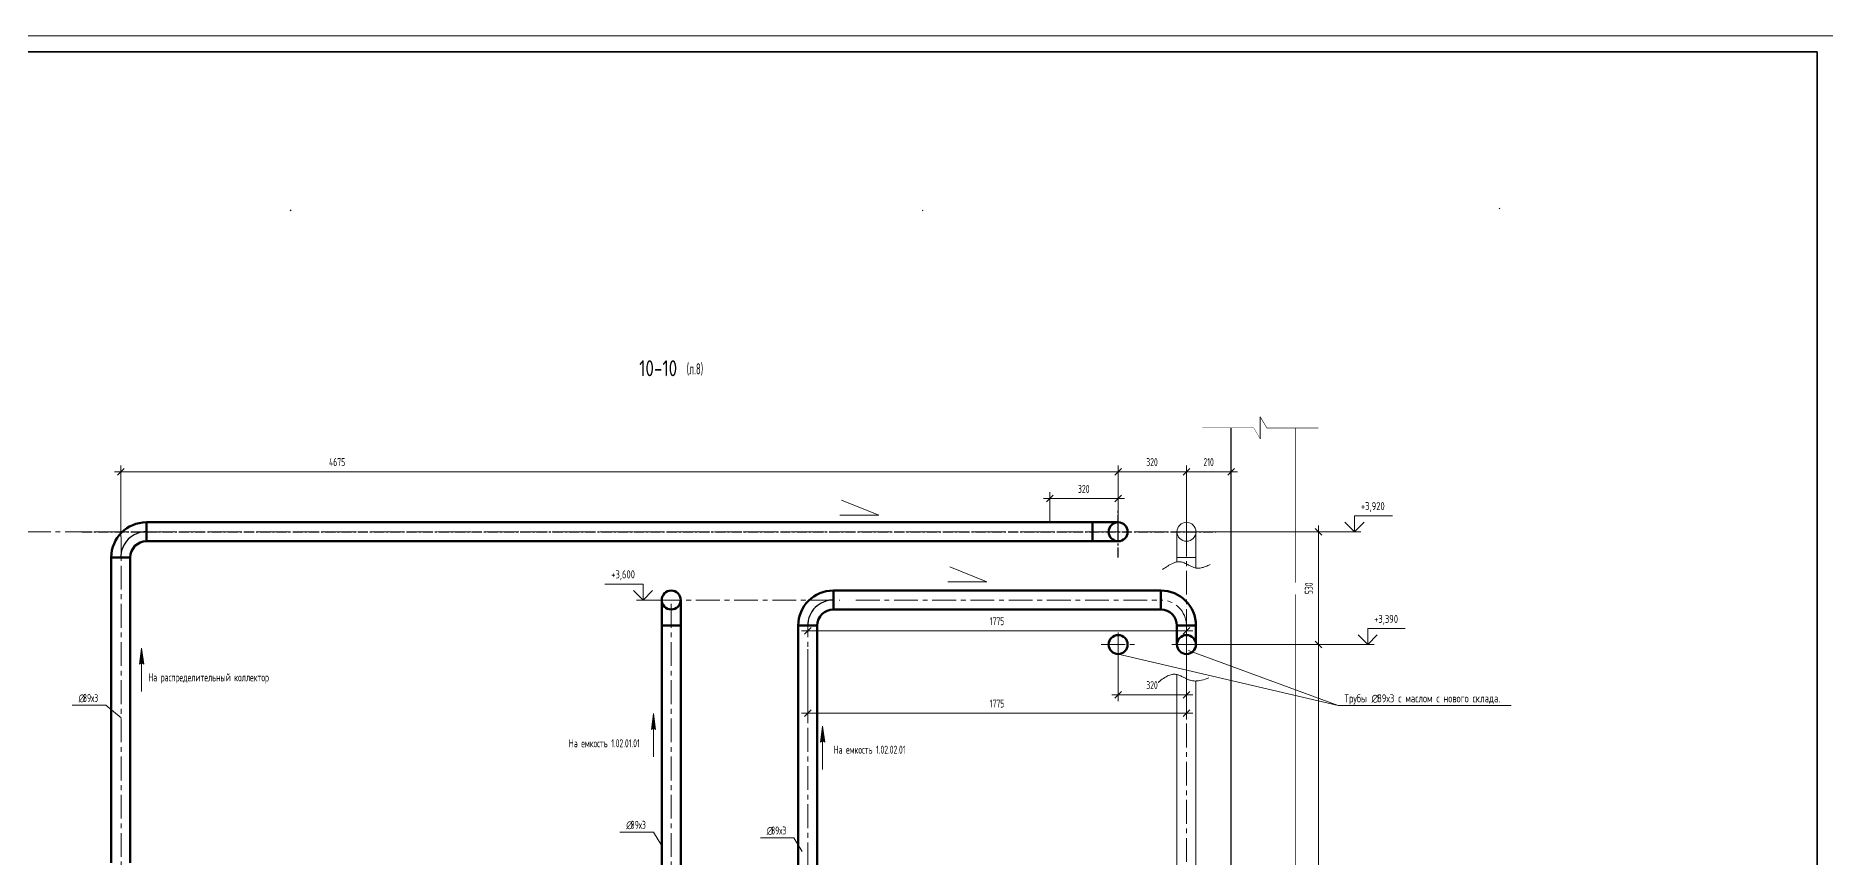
# Model space of a CAD drawing. Header units: millimetres. Extents: x -2281 to 17340, y -2563 to 4166.
# Drawn here: x 3396 to 3956, y 337 to 594 of the extents above; entities that cross this region are included whole.
import ezdxf

# ---------------------------------------------------------------- set-up
doc = ezdxf.new("R2010")
doc.units = ezdxf.units.MM
for name, pattern in [('K5LT32781', [0]), ('K5LT32783', [0]), ('K5LT32784', [0]), ('K5LT32786', [0]), ('K5LT32807', [0]), ('K5LT32815', [5.08, 3.175, -0.635, 0.635, -0.635]), ('K5LT32816', [5.08, 3.175, -0.635, 0.635, -0.635]), ('K5LT32829', [50.8, 31.75, -6.35, 6.35, -6.35]), ('K5LT_AXLED', [11.939881, 7.439881, -1.5, 1.5, -1.5]), ('K5LT_BASIC', [0]), ('K5LT_THIN', [0])]:
    doc.linetypes.add(name, pattern=pattern)
doc.layers.add('Системный слой', color=7, linetype='Continuous')
doc.styles.add('KDIMTEXTSTYLE', font='GOST_AU.SHX', dxfattribs={"width": 0.96, "oblique": 15, "height": 5})
doc.styles.add('KTEXTSTYLE', font='GOST_AU.SHX', dxfattribs={"width": 0.96, "height": 5})
doc.dimstyles.new('KDIMSTYLE (0.07)', dxfattribs={"dimtxt": 5, "dimasz": 1, "dimexe": 2, "dimexo": 0, "dimgap": 1, "dimtad": 1, "dimlfac": 15, "dimtxsty": 'KDIMTEXTSTYLE', "dimsah": 1, "dimcen": 0, "dimdle": 1, "dimadec": 0, "dimazin": 0, "dimtfac": 0.667, "dimtmove": 0, "dimatfit": 3, "dimfxl": 1, "dimtvp": 1, "dimtolj": 1, "dimtzin": 0, "dimarcsym": 0})
pattern_1 = [(135, (0, 0), (-2.245064, -2.245064), [])]
pattern_2 = [(45, (0, 0), (-4.490128, 4.490128), [])]

# ---------------------------------------------------------------- blocks, each defined once
blk = doc.blocks.new('U421')
at = {"layer": 'Системный слой', "color": 7, "linetype": 'K5LT_THIN', "lineweight": 13}
for p, q in [((3693.55, 423.26), (3681.95, 427.97)), ((3681.37, 423.26), (3693.55, 423.26))]:
    blk.add_line(p, q, dxfattribs=at)
blk = doc.blocks.new('U422')
at = {"layer": 'Системный слой', "color": 7, "linetype": 'K5LT_THIN', "lineweight": 13}
for p, q in [((3659.76, 444.1), (3648.16, 448.81)), ((3647.59, 444.1), (3659.76, 444.1))]:
    blk.add_line(p, q, dxfattribs=at)
blk = doc.blocks.new('U430')
at = {"layer": 'Системный слой', "color": 30, "linetype": 'K5LT_AXLED', "lineweight": 13, "true_color": 0xff8000}
for p, q in [((3304.89, 277.06), (3304.89, 442.3)), ((3422.98, 277.57), (3422.98, 437.28))]:
    blk.add_line(p, q, dxfattribs=at)
at = {"layer": 'Системный слой', "color": 211, "linetype": 'K5LT32783', "lineweight": 50, "true_color": 0xff7fff}
for p, q in [((3301.94, 335.37), (3301.94, 438.9)), ((3307.87, 335.37), (3307.87, 438.76))]:
    blk.add_line(p, q, dxfattribs=at)
at = {"layer": 'Системный слой', "color": 200, "linetype": 'K5LT32784', "lineweight": 50, "true_color": 0xbf00ff}
for p, q in [((3419.94, 430.9), (3419.94, 335.37)), ((3425.87, 335.37), (3425.87, 430.9)), ((3301.94, 329.28), (3301.94, 327.15)), ((3307.87, 329.28), (3307.87, 327.15))]:
    blk.add_line(p, q, dxfattribs=at)
blk = doc.blocks.new('U431')
at = {"layer": 'Системный слой', "color": 191, "linetype": 'K5LT32781', "lineweight": 50, "true_color": 0xbf7fff}
for p, q in [((3430.9, 435.94), (3430.9, 441.87)), ((3425.87, 430.9), (3419.94, 430.9))]:
    blk.add_line(p, q, dxfattribs=at)
for radius in [10.97, 5.03]:
    blk.add_arc((3430.9, 430.9), radius, 90, 180, dxfattribs=at)
at = {"layer": 'Системный слой', "color": 211, "linetype": 'K5LT32829', "lineweight": 25, "true_color": 0xff7fff}
blk.add_arc((3430.9, 430.9), 8, 90, 180, dxfattribs=at)
blk = doc.blocks.new('U433')
at = {"layer": 'Системный слой', "color": 211, "linetype": 'K5LT32783', "lineweight": 50, "true_color": 0xff7fff}
for p, q in [((3645.57, 414.6), (3645.57, 420.54)), ((3640.54, 409.57), (3634.6, 409.57))]:
    blk.add_line(p, q, dxfattribs=at)
for radius in [10.97, 5.03]:
    blk.add_arc((3645.57, 409.57), radius, 90, 180, dxfattribs=at)
at = {"layer": 'Системный слой', "color": 211, "linetype": 'K5LT32829', "lineweight": 25, "true_color": 0xff7fff}
blk.add_arc((3645.57, 409.57), 8, 90, 180, dxfattribs=at)
blk = doc.blocks.new('U504')
at = {"layer": 'Системный слой', "color": 211, "linetype": 'K5LT32783', "lineweight": 50, "true_color": 0xff7fff}
for p, q in [((3747.89, 414.6), (3747.89, 420.54)), ((3752.93, 409.57), (3758.86, 409.57))]:
    blk.add_line(p, q, dxfattribs=at)
for radius in [10.97, 5.03]:
    blk.add_arc((3747.89, 409.57), radius, 0, 90, dxfattribs=at)
at = {"layer": 'Системный слой', "color": 30, "linetype": 'K5LT_AXLED', "lineweight": 13, "true_color": 0xff8000}
blk.add_arc((3747.89, 409.57), 8, 0, 90, dxfattribs=at)
blk = doc.blocks.new('D33')
at = {"layer": 'Системный слой', "color": 7, "linetype": 'K5LT_THIN', "lineweight": 13}
for p, q in [((3755.89, 403.64), (3799.16, 403.64)), ((3798.22, 402.58), (3796.1, 404.7)), ((3797.16, 403.64), (3797.16, 405.64)), ((3797.16, 403.64), (3797.16, 244.24)), ((3756.73, 244.24), (3799.16, 244.24)), ((3796.1, 245.3), (3798.22, 243.18)), ((3797.16, 244.24), (3797.16, 242.24))]:
    blk.add_line(p, q, dxfattribs=at)
blk.add_wipeout([(3791.16, 320.63), (3787.59, 320.63), (3787.59, 326.98), (3791.16, 326.98)]).dxf.layer = 'Системный слой'
at = {"layer": 'Системный слой', "color": 7, "insert": (3792.89, 320.63), "char_height": 2.5, "attachment_point": 1, "rotation": 90, "style": 'KTEXTSTYLE'}
blk.add_mtext('\\H3.5;\\W0.965;\\Q15;\\Q0;\\H2.50;2390', dxfattribs=at)
blk = doc.blocks.new('KDIMARROW_03')
at = {"layer": 'Системный слой', "color": 0, "linetype": 'K5LT_THIN', "lineweight": 13}
for p, q in [((-1.06, -1.06), (1.06, 1.06)), ((0, 0), (-1, 0)), ((0, 0), (2, 0))]:
    blk.add_line(p, q, dxfattribs=at)
blk = doc.blocks.new('D34')
at = {"layer": 'Системный слой', "color": 7, "linetype": 'K5LT_THIN', "lineweight": 13}
for p, q in [((3755.89, 438.9), (3799.16, 438.9)), ((3798.22, 437.84), (3796.1, 439.96)), ((3797.16, 438.9), (3797.16, 440.9)), ((3797.16, 438.9), (3797.16, 403.64)), ((3755.89, 403.64), (3799.16, 403.64)), ((3796.1, 404.7), (3798.22, 402.58)), ((3797.16, 403.64), (3797.16, 401.64))]:
    blk.add_line(p, q, dxfattribs=at)
blk.add_wipeout([(3791.16, 419.38), (3787.59, 419.38), (3787.59, 423), (3791.16, 423)]).dxf.layer = 'Системный слой'
at = {"layer": 'Системный слой', "color": 7, "insert": (3792.89, 419.38), "char_height": 2.5, "attachment_point": 1, "rotation": 90, "style": 'KTEXTSTYLE'}
blk.add_mtext('\\H3.5;\\W0.965;\\Q15;\\Q0;\\W0.715;\\H2.50;530', dxfattribs=at)
blk = doc.blocks.new('D40')
at = {"layer": 'Системный слой', "color": 7, "linetype": 'K5LT_THIN', "lineweight": 13}
for p, q in [((3756.95, 458.73), (3754.83, 456.61)), ((3755.89, 438.9), (3755.89, 459.67)), ((3768.83, 456.61), (3770.95, 458.73)), ((3769.89, 438.9), (3769.89, 459.67)), ((3755.89, 457.67), (3753.89, 457.67)), ((3755.89, 457.67), (3769.89, 457.67)), ((3769.89, 457.67), (3771.89, 457.67))]:
    blk.add_line(p, q, dxfattribs=at)
blk.add_wipeout([(3761.21, 463.67), (3761.21, 467.24), (3764.45, 467.24), (3764.45, 463.67)]).dxf.layer = 'Системный слой'
at = {"layer": 'Системный слой', "color": 7, "insert": (3761.21, 461.94), "char_height": 2.5, "attachment_point": 1, "style": 'KTEXTSTYLE'}
blk.add_mtext('\\H3.5;\\W0.965;\\Q15;\\Q0;\\W0.715;\\H2.50;210', dxfattribs=at)
blk = doc.blocks.new('D42')
at = {"layer": 'Системный слой', "color": 7, "linetype": 'K5LT_THIN', "lineweight": 13}
for p, q in [((3423.96, 458.73), (3421.84, 456.61)), ((3422.9, 437.28), (3422.9, 459.67)), ((3733.5, 456.61), (3735.62, 458.73)), ((3734.56, 438.9), (3734.56, 459.67)), ((3422.9, 457.67), (3420.9, 457.67)), ((3734.56, 457.67), (3736.56, 457.67))]:
    blk.add_line(p, q, dxfattribs=at)
blk.add_wipeout([(3487.98, 458.92), (3487.98, 462.49), (3492.93, 462.49), (3492.93, 458.92)]).dxf.layer = 'Системный слой'
blk.add_line((3734.56, 457.67), (3422.9, 457.67), dxfattribs=at)
at = {"layer": 'Системный слой', "color": 7, "insert": (3487.98, 461.94), "char_height": 2.5, "attachment_point": 1, "style": 'KTEXTSTYLE'}
blk.add_mtext('\\H3.5;\\W0.965;\\Q15;\\Q0;\\W0.715;\\H2.50;4675', dxfattribs=at)
blk = doc.blocks.new('D43')
at = {"layer": 'Системный слой', "color": 7, "linetype": 'K5LT_THIN', "lineweight": 13}
for p, q in [((3713.23, 449.29), (3711.23, 449.29)), ((3714.29, 450.35), (3712.17, 448.22)), ((3713.23, 441.87), (3713.23, 451.29)), ((3733.5, 448.22), (3735.62, 450.35)), ((3734.56, 441.87), (3734.56, 451.29)), ((3734.56, 449.29), (3736.56, 449.29))]:
    blk.add_line(p, q, dxfattribs=at)
blk.add_wipeout([(3722.01, 450.54), (3722.01, 454.1), (3725.63, 454.1), (3725.63, 450.54)]).dxf.layer = 'Системный слой'
blk.add_line((3713.23, 449.29), (3734.56, 449.29), dxfattribs=at)
at = {"layer": 'Системный слой', "color": 7, "insert": (3722.01, 453.55), "char_height": 2.5, "attachment_point": 1, "style": 'KTEXTSTYLE'}
blk.add_mtext('\\H3.5;\\W0.965;\\Q15;\\Q0;\\W0.715;\\H2.50;320', dxfattribs=at)
blk = doc.blocks.new('D44')
at = {"layer": 'Системный слой', "color": 7, "linetype": 'K5LT_THIN', "lineweight": 13}
for p, q in [((3735.62, 458.73), (3733.5, 456.61)), ((3734.56, 441.87), (3734.56, 459.67)), ((3754.83, 456.61), (3756.95, 458.73)), ((3755.89, 441.87), (3755.89, 459.67)), ((3734.56, 457.67), (3732.56, 457.67)), ((3755.89, 457.67), (3757.89, 457.67))]:
    blk.add_line(p, q, dxfattribs=at)
blk.add_wipeout([(3743.34, 458.92), (3743.34, 462.49), (3746.96, 462.49), (3746.96, 458.92)]).dxf.layer = 'Системный слой'
blk.add_line((3734.56, 457.67), (3755.89, 457.67), dxfattribs=at)
at = {"layer": 'Системный слой', "color": 7, "insert": (3743.34, 461.94), "char_height": 2.5, "attachment_point": 1, "style": 'KTEXTSTYLE'}
blk.add_mtext('\\H3.5;\\W0.965;\\Q15;\\Q0;\\W0.715;\\H2.50;320', dxfattribs=at)
blk = doc.blocks.new('D51')
at = {"layer": 'Системный слой', "color": 7, "linetype": 'K5LT_THIN', "lineweight": 13}
for p, q in [((3638.63, 409), (3636.51, 406.88)), ((3637.57, 409.7), (3637.57, 405.94)), ((3754.83, 406.88), (3756.95, 409)), ((3755.89, 410.9), (3755.89, 405.94)), ((3637.57, 407.94), (3635.57, 407.94)), ((3755.89, 407.94), (3757.89, 407.94))]:
    blk.add_line(p, q, dxfattribs=at)
blk.add_wipeout([(3694.42, 409.19), (3694.42, 412.75), (3698.86, 412.75), (3698.86, 409.19)]).dxf.layer = 'Системный слой'
blk.add_line((3637.57, 407.94), (3755.89, 407.94), dxfattribs=at)
at = {"layer": 'Системный слой', "color": 7, "insert": (3694.42, 412.2), "char_height": 2.5, "attachment_point": 1, "style": 'KTEXTSTYLE'}
blk.add_mtext('\\H3.5;\\W0.965;\\Q15;\\Q0;\\W0.715;\\H2.50;1775', dxfattribs=at)
blk = doc.blocks.new('U594')
at = {"layer": 'Системный слой', "color": 7, "linetype": 'K5LT_THIN', "lineweight": 13}
for q in [(3734.12, 400.79), (3756.49, 401.76), (3857.38, 384.57)]:
    blk.add_line((3803.3, 384.57), q, dxfattribs=at)
at = {"layer": 'Системный слой', "color": 7, "char_height": 2.5, "attachment_point": 1, "style": 'KTEXTSTYLE'}
for s, insert in [('\\H3.5;\\W0.965;\\Q15;\\Q0;\\H2.50;Трубы ', (3805.3, 388.07)), ('\\H3.5;\\W0.965;\\Q15;\\Q0;\\H2.50;∅', (3813.7, 388.07)), ('\\H3.5;\\W0.965;\\Q15;\\Q0;\\H2.50;89х3 с маслом с нового склада.', (3815.49, 388.07))]:
    blk.add_mtext(s, dxfattribs=dict(at, insert=insert))
blk = doc.blocks.new('U595')
at = {"layer": 'Системный слой', "color": 7, "linetype": 'K5LT_THIN', "lineweight": 13}
for p, q in [((3812.54, 403.64), (3812.54, 408.64)), ((3812.54, 408.64), (3824.28, 408.64)), ((3794.45, 403.64), (3814.54, 403.64)), ((3809.54, 406.64), (3812.54, 403.64)), ((3812.54, 403.64), (3815.54, 406.64))]:
    blk.add_line(p, q, dxfattribs=at)
at = {"layer": 'Системный слой', "color": 7, "insert": (3814.54, 412.9), "char_height": 2.5, "attachment_point": 1, "style": 'KTEXTSTYLE'}
blk.add_mtext('\\H3.5;\\W0.965;\\Q15;\\Q0;\\H2.50;+3,390', dxfattribs=at)
blk = doc.blocks.new('U596')
at = {"layer": 'Системный слой', "color": 7, "linetype": 'K5LT_THIN', "lineweight": 13}
for p, q in [((3805.4, 441.9), (3808.4, 438.9)), ((3808.4, 438.9), (3808.4, 443.9)), ((3808.4, 443.9), (3820.33, 443.9)), ((3808.4, 438.9), (3811.4, 441.9)), ((3794.78, 438.9), (3810.4, 438.9))]:
    blk.add_line(p, q, dxfattribs=at)
at = {"layer": 'Системный слой', "color": 7, "insert": (3810.4, 448.17), "char_height": 2.5, "attachment_point": 1, "style": 'KTEXTSTYLE'}
blk.add_mtext('\\H3.5;\\W0.965;\\Q15;\\Q0;\\H2.50;+3,920', dxfattribs=at)
blk = doc.blocks.new('U642')
at = {"layer": 'Системный слой', "color": 7, "linetype": 'K5LT_THIN', "lineweight": 13}
for q in [(3407.72, 384.69), (3422.98, 380.69)]:
    blk.add_line((3418.2, 384.69), q, dxfattribs=at)
at = {"layer": 'Системный слой', "color": 7, "char_height": 2.5, "attachment_point": 1, "style": 'KTEXTSTYLE'}
for s, insert in [('\\H3.5;\\W0.965;\\Q15;\\Q0;\\W0.715;\\H2.50;∅', (3409.72, 388.19)), ('\\H3.5;\\W0.965;\\Q15;\\Q0;\\W0.715;\\H2.50;89х3', (3411.04, 388.19))]:
    blk.add_mtext(s, dxfattribs=dict(at, insert=insert))
blk = doc.blocks.new('U643')
at = {"layer": 'Системный слой', "color": 7, "linetype": 'K5LT_THIN', "lineweight": 13}
for q in [(3578.86, 345.02), (3591.94, 340.68)]:
    blk.add_line((3589.35, 345.02), q, dxfattribs=at)
at = {"layer": 'Системный слой', "color": 7, "char_height": 2.5, "attachment_point": 1, "style": 'KTEXTSTYLE'}
for s, insert in [('\\H3.5;\\W0.965;\\Q15;\\Q0;\\W0.715;\\H2.50;∅', (3580.86, 348.52)), ('\\H3.5;\\W0.965;\\Q15;\\Q0;\\W0.715;\\H2.50;89х3', (3582.19, 348.52))]:
    blk.add_mtext(s, dxfattribs=dict(at, insert=insert))
blk = doc.blocks.new('U644')
at = {"layer": 'Системный слой', "color": 7, "linetype": 'K5LT_THIN', "lineweight": 13}
for q in [(3622.75, 343.24), (3635.82, 338.91)]:
    blk.add_line((3633.23, 343.24), q, dxfattribs=at)
at = {"layer": 'Системный слой', "color": 7, "char_height": 2.5, "attachment_point": 1, "style": 'KTEXTSTYLE'}
for s, insert in [('\\H3.5;\\W0.965;\\Q15;\\Q0;\\W0.715;\\H2.50;∅', (3624.75, 346.74)), ('\\H3.5;\\W0.965;\\Q15;\\Q0;\\W0.715;\\H2.50;89х3', (3626.07, 346.74))]:
    blk.add_mtext(s, dxfattribs=dict(at, insert=insert))
blk = doc.blocks.new('U689')
at = {"layer": 'Системный слой'}
blk.add_hatch(color=7, dxfattribs=at).paths.add_polyline_path([(3430.06, 397.53), (3429.4, 402.53), (3428.74, 397.53), (3429.4, 398.03)])
at = {"layer": 'Системный слой', "color": 7, "linetype": 'K5LT_THIN', "lineweight": 13}
for p, q in [((3428.74, 397.53), (3429.4, 402.53)), ((3429.4, 398.03), (3428.74, 397.53)), ((3429.4, 402.53), (3430.06, 397.53)), ((3429.4, 388.98), (3429.4, 402.53)), ((3430.06, 397.53), (3429.4, 398.03))]:
    blk.add_line(p, q, dxfattribs=at)
blk = doc.blocks.new('U694')
at = {"layer": 'Системный слой'}
blk.add_hatch(color=7, dxfattribs=at).paths.add_polyline_path([(3642.87, 373.07), (3642.21, 378.07), (3641.56, 373.07), (3642.21, 373.57)])
at = {"layer": 'Системный слой', "color": 7, "linetype": 'K5LT_THIN', "lineweight": 13}
for p, q in [((3641.56, 373.07), (3642.21, 378.07)), ((3642.21, 378.07), (3642.87, 373.07)), ((3642.21, 364.53), (3642.21, 378.07)), ((3642.21, 373.57), (3641.56, 373.07)), ((3642.87, 373.07), (3642.21, 373.57))]:
    blk.add_line(p, q, dxfattribs=at)
blk = doc.blocks.new('U695')
at = {"layer": 'Системный слой'}
blk.add_hatch(color=7, dxfattribs=at).paths.add_polyline_path([(3590.04, 377.07), (3589.38, 382.07), (3588.72, 377.07), (3589.38, 377.57)])
at = {"layer": 'Системный слой', "color": 7, "linetype": 'K5LT_THIN', "lineweight": 13}
for p, q in [((3588.72, 377.07), (3589.38, 382.07)), ((3589.38, 382.07), (3590.04, 377.07)), ((3589.38, 368.53), (3589.38, 382.07)), ((3589.38, 377.57), (3588.72, 377.07)), ((3590.04, 377.07), (3589.38, 377.57))]:
    blk.add_line(p, q, dxfattribs=at)
blk = doc.blocks.new('D171')
at = {"layer": 'Системный слой', "color": 7, "linetype": 'K5LT_THIN', "lineweight": 13}
for p, q in [((3755.89, 409.82), (3755.89, 380.18)), ((3637.57, 402.18), (3637.57, 380.18)), ((3637.57, 382.18), (3635.57, 382.18)), ((3638.63, 383.24), (3636.51, 381.12)), ((3754.83, 381.12), (3756.95, 383.24)), ((3755.89, 382.18), (3757.89, 382.18))]:
    blk.add_line(p, q, dxfattribs=at)
blk.add_wipeout([(3694.42, 383.43), (3694.42, 387), (3698.86, 387), (3698.86, 383.43)]).dxf.layer = 'Системный слой'
blk.add_line((3755.89, 382.18), (3637.57, 382.18), dxfattribs=at)
at = {"layer": 'Системный слой', "color": 7, "insert": (3694.42, 386.45), "char_height": 2.5, "attachment_point": 1, "style": 'KTEXTSTYLE'}
blk.add_mtext('\\H3.5;\\W0.965;\\Q15;\\Q0;\\W0.715;\\H2.50;1775', dxfattribs=at)
blk = doc.blocks.new('D173')
at = {"layer": 'Системный слой', "color": 7, "linetype": 'K5LT_THIN', "lineweight": 13}
for p, q in [((3734.56, 403.64), (3734.56, 385.94)), ((3755.89, 403.64), (3755.89, 385.94)), ((3734.56, 387.94), (3732.56, 387.94)), ((3735.62, 389), (3733.5, 386.88)), ((3754.83, 386.88), (3756.95, 389)), ((3755.89, 387.94), (3757.89, 387.94))]:
    blk.add_line(p, q, dxfattribs=at)
blk.add_wipeout([(3743.34, 389.19), (3743.34, 392.75), (3746.96, 392.75), (3746.96, 389.19)]).dxf.layer = 'Системный слой'
blk.add_line((3734.56, 387.94), (3755.89, 387.94), dxfattribs=at)
at = {"layer": 'Системный слой', "color": 7, "insert": (3743.34, 392.2), "char_height": 2.5, "attachment_point": 1, "style": 'KTEXTSTYLE'}
blk.add_mtext('\\H3.5;\\W0.965;\\Q15;\\Q0;\\W0.715;\\H2.50;320', dxfattribs=at)
blk = doc.blocks.new('U746')
at = {"layer": 'Системный слой', "color": 7, "linetype": 'K5LT_THIN', "lineweight": 13}
for p, q in [((3586.09, 422.57), (3574.15, 422.57)), ((3583.09, 420.57), (3586.09, 417.57)), ((3586.09, 417.57), (3586.09, 422.57)), ((3586.09, 417.57), (3589.09, 420.57)), ((3590.68, 417.57), (3584.09, 417.57))]:
    blk.add_line(p, q, dxfattribs=at)
at = {"layer": 'Системный слой', "color": 7, "insert": (3576.15, 426.84), "char_height": 2.5, "attachment_point": 1, "style": 'KTEXTSTYLE'}
blk.add_mtext('\\H3.5;\\W0.965;\\Q15;\\Q0;\\H2.50;+3,600', dxfattribs=at)

msp = doc.modelspace()

# ---------------------------------------------------------------- hatches: boundary and pattern name
at = {"layer": 'Системный слой'}
h = msp.add_hatch(dxfattribs=at)
h.set_pattern_fill('', style=0, pattern_type=0)
h.set_pattern_definition(pattern_2)
h.paths.add_polyline_path([(3476.61263, 542.07213), (3476.77513, 542.07213), (3476.77513, 541.72213), (3476.61263, 541.72213)])
h.paths.add_polyline_path([(3476.13763, 541.72213), (3475.89388, 541.72213), (3475.89388, 540.70963), (3475.70638, 540.70963), (3475.70638, 539.69713), (3476.13763, 539.69713), (3476.13763, 539.34713), (3476.09388, 539.34713), (3476.01888, 539.27213), (3475.53138, 539.27213), (3475.53138, 540.66139), (3475.64878, 540.81254), (3475.73229, 540.98474), (3475.77829, 541.17051), (3475.78706, 541.29713), (3475.76712, 541.48747), (3475.70815, 541.66954), (3475.61272, 541.83543), (3475.53138, 541.93286), (3475.53138, 542.14713), (3476.01888, 542.14713), (3476.09388, 542.07213), (3476.13763, 542.07213)])
h.paths.add_polyline_path([(3475.78706, 541.29713), (3475.76712, 541.10679), (3475.70815, 540.92472), (3475.61272, 540.75882), (3475.53138, 540.66139), (3475.53138, 541.93286), (3475.64878, 541.78172), (3475.73229, 541.60952), (3475.77829, 541.42374)])
h.paths.add_polyline_path([(3476.61263, 539.69713), (3476.77513, 539.69713), (3476.77513, 539.34713), (3476.61263, 539.34713)])
h.paths.add_polyline_path([(3474.03138, 539.69713), (3474.03138, 540.70963), (3473.84388, 540.70963), (3473.84388, 541.29713), (3473.95069, 541.29713), (3473.97064, 541.10679), (3474.02961, 540.92472), (3474.12504, 540.75882), (3474.20638, 540.66139), (3474.20638, 539.27213), (3473.71888, 539.27213), (3473.64388, 539.34713), (3473.60013, 539.34713), (3473.60013, 539.69713)])
h.paths.add_polyline_path([(3473.12513, 539.34713), (3472.96263, 539.34713), (3472.96263, 539.69713), (3473.12513, 539.69713)])
h.paths.add_polyline_path([(3473.95069, 541.29713), (3473.97064, 541.48747), (3474.02961, 541.66954), (3474.12504, 541.83543), (3474.20638, 541.93286), (3474.20638, 540.66139), (3474.08898, 540.81254), (3474.00547, 540.98474), (3473.95946, 541.17051)])
h.paths.add_polyline_path([(3474.20638, 542.14713), (3474.20638, 541.93286), (3474.08898, 541.78172), (3474.00547, 541.60952), (3473.95946, 541.42374), (3473.95069, 541.29713), (3473.84388, 541.29713), (3473.84388, 541.72213), (3473.60013, 541.72213), (3473.60013, 542.07213), (3473.64388, 542.07213), (3473.71888, 542.14713)])
h.paths.add_polyline_path([(3472.96263, 542.07213), (3473.12513, 542.07213), (3473.12513, 541.72213), (3472.96263, 541.72213)])
h = msp.add_hatch(dxfattribs=at)
h.set_pattern_fill('', style=0, pattern_type=0)
h.set_pattern_definition(pattern_2)
h.paths.add_polyline_path([(3673.4489, 542.07213), (3673.6114, 542.07213), (3673.6114, 541.72213), (3673.4489, 541.72213)])
h.paths.add_polyline_path([(3672.9739, 541.72213), (3672.73015, 541.72213), (3672.73015, 540.70963), (3672.54265, 540.70963), (3672.54265, 539.69713), (3672.9739, 539.69713), (3672.9739, 539.34713), (3672.93015, 539.34713), (3672.85515, 539.27213), (3672.36765, 539.27213), (3672.36765, 540.66139), (3672.48505, 540.81254), (3672.56856, 540.98474), (3672.61456, 541.17051), (3672.62334, 541.29713), (3672.60339, 541.48747), (3672.54442, 541.66954), (3672.44899, 541.83543), (3672.36765, 541.93286), (3672.36765, 542.14713), (3672.85515, 542.14713), (3672.93015, 542.07213), (3672.9739, 542.07213)])
h.paths.add_polyline_path([(3672.62334, 541.29713), (3672.60339, 541.10679), (3672.54442, 540.92472), (3672.44899, 540.75882), (3672.36765, 540.66139), (3672.36765, 541.93286), (3672.48505, 541.78172), (3672.56856, 541.60952), (3672.61456, 541.42374)])
h.paths.add_polyline_path([(3673.4489, 539.69713), (3673.6114, 539.69713), (3673.6114, 539.34713), (3673.4489, 539.34713)])
h.paths.add_polyline_path([(3670.86765, 539.69713), (3670.86765, 540.70963), (3670.68015, 540.70963), (3670.68015, 541.29713), (3670.78696, 541.29713), (3670.80691, 541.10679), (3670.86588, 540.92472), (3670.96131, 540.75882), (3671.04265, 540.66139), (3671.04265, 539.27213), (3670.55515, 539.27213), (3670.48015, 539.34713), (3670.4364, 539.34713), (3670.4364, 539.69713)])
h.paths.add_polyline_path([(3669.9614, 539.34713), (3669.7989, 539.34713), (3669.7989, 539.69713), (3669.9614, 539.69713)])
h.paths.add_polyline_path([(3670.78696, 541.29713), (3670.80691, 541.48747), (3670.86588, 541.66954), (3670.96131, 541.83543), (3671.04265, 541.93286), (3671.04265, 540.66139), (3670.92525, 540.81254), (3670.84174, 540.98474), (3670.79574, 541.17051)])
h.paths.add_polyline_path([(3671.04265, 542.14713), (3671.04265, 541.93286), (3670.92525, 541.78172), (3670.84174, 541.60952), (3670.79574, 541.42374), (3670.78696, 541.29713), (3670.68015, 541.29713), (3670.68015, 541.72213), (3670.4364, 541.72213), (3670.4364, 542.07213), (3670.48015, 542.07213), (3670.55515, 542.14713)])
h.paths.add_polyline_path([(3669.7989, 542.07213), (3669.9614, 542.07213), (3669.9614, 541.72213), (3669.7989, 541.72213)])
h = msp.add_hatch(dxfattribs=at)
h.set_pattern_fill('', style=0, pattern_type=0)
h.set_pattern_definition(pattern_2)
h.paths.add_polyline_path([(3854.68641, 542.07213), (3854.84891, 542.07213), (3854.84891, 541.72213), (3854.68641, 541.72213)])
h.paths.add_polyline_path([(3854.21141, 541.72213), (3853.96766, 541.72213), (3853.96766, 540.70963), (3853.78016, 540.70963), (3853.78016, 539.69713), (3854.21141, 539.69713), (3854.21141, 539.34713), (3854.16766, 539.34713), (3854.09266, 539.27213), (3853.60516, 539.27213), (3853.60516, 540.66139), (3853.72256, 540.81254), (3853.80607, 540.98474), (3853.85207, 541.17051), (3853.86085, 541.29713), (3853.8409, 541.48747), (3853.78193, 541.66954), (3853.6865, 541.83543), (3853.60516, 541.93286), (3853.60516, 542.14713), (3854.09266, 542.14713), (3854.16766, 542.07213), (3854.21141, 542.07213)])
h.paths.add_polyline_path([(3853.86085, 541.29713), (3853.8409, 541.10679), (3853.78193, 540.92472), (3853.6865, 540.75882), (3853.60516, 540.66139), (3853.60516, 541.93286), (3853.72256, 541.78172), (3853.80607, 541.60952), (3853.85207, 541.42374)])
h.paths.add_polyline_path([(3854.68641, 539.69713), (3854.84891, 539.69713), (3854.84891, 539.34713), (3854.68641, 539.34713)])
h.paths.add_polyline_path([(3852.10516, 539.69713), (3852.10516, 540.70963), (3851.91766, 540.70963), (3851.91766, 541.29713), (3852.02447, 541.29713), (3852.04442, 541.10679), (3852.10339, 540.92472), (3852.19882, 540.75882), (3852.28016, 540.66139), (3852.28016, 539.27213), (3851.79266, 539.27213), (3851.71766, 539.34713), (3851.67391, 539.34713), (3851.67391, 539.69713)])
h.paths.add_polyline_path([(3851.19891, 539.34713), (3851.03641, 539.34713), (3851.03641, 539.69713), (3851.19891, 539.69713)])
h.paths.add_polyline_path([(3852.02447, 541.29713), (3852.04442, 541.48747), (3852.10339, 541.66954), (3852.19882, 541.83543), (3852.28016, 541.93286), (3852.28016, 540.66139), (3852.16276, 540.81254), (3852.07925, 540.98474), (3852.03325, 541.17051)])
h.paths.add_polyline_path([(3852.28016, 542.14713), (3852.28016, 541.93286), (3852.16276, 541.78172), (3852.07925, 541.60952), (3852.03325, 541.42374), (3852.02447, 541.29713), (3851.91766, 541.29713), (3851.91766, 541.72213), (3851.67391, 541.72213), (3851.67391, 542.07213), (3851.71766, 542.07213), (3851.79266, 542.14713)])
h.paths.add_polyline_path([(3851.03641, 542.07213), (3851.19891, 542.07213), (3851.19891, 541.72213), (3851.03641, 541.72213)])
at = {"layer": 'Системный слой', "true_color": 0xff0000}
h = msp.add_hatch(dxfattribs=at)
h.set_pattern_fill('', color=1, angle=90, style=0, pattern_type=0)
h.set_pattern_definition(pattern_1)
h.paths.add_polyline_path([(3422.99088, 517.77064), (3423.31739, 517.77064), (3423.31443, 517.76974), (3423.31002, 517.76839), (3423.30344, 517.76639), (3423.29358, 517.76339), (3423.2788, 517.75893), (3423.25662, 517.75231), (3423.22333, 517.7427), (3423.17331, 517.72933), (3423.09796, 517.71289), (3423.02823, 517.70324), (3423.02165, 517.70266), (3423.00848, 517.70167), (3422.98209, 517.70034), (3422.92907, 517.69982), (3422.86011, 517.70222), (3422.82543, 517.70417), (3422.80785, 517.70525), (3422.79845, 517.70583), (3422.79152, 517.70626), (3422.78305, 517.70678), (3422.77095, 517.70751), (3422.75306, 517.70855), (3422.72635, 517.70993), (3422.68637, 517.71142), (3422.659, 517.71187), (3422.65307, 517.71189), (3422.64121, 517.71186), (3422.6175, 517.71159), (3422.59808, 517.7112), (3422.5881, 517.71098), (3422.58235, 517.71085), (3422.57739, 517.71074), (3422.57114, 517.7106), (3422.56223, 517.71041), (3422.5491, 517.71016), (3422.52957, 517.70991), (3422.50041, 517.70994), (3422.45688, 517.71143), (3422.44294, 517.71239), (3422.43798, 517.7128), (3422.42808, 517.71372), (3422.40831, 517.71595), (3422.3689, 517.72184), (3422.2905, 517.73821), (3422.22705, 517.75458), (3422.19537, 517.76332), (3422.17952, 517.76775), (3422.17159, 517.76998), (3422.16924, 517.77064), (3422.57088, 517.77064), (3422.74135, 517.74168), (3422.91393, 517.75254)])
h = msp.add_hatch(dxfattribs=at)
h.set_pattern_fill('', color=1, angle=90, style=0, pattern_type=0)
h.set_pattern_definition(pattern_1)
h.paths.add_polyline_path([(3454.26695, 517.77064), (3453.94043, 517.77064), (3453.9434, 517.76974), (3453.94781, 517.76839), (3453.95439, 517.76639), (3453.96425, 517.76339), (3453.97903, 517.75893), (3454.00121, 517.75231), (3454.0345, 517.7427), (3454.08452, 517.72933), (3454.15987, 517.71289), (3454.2296, 517.70324), (3454.23617, 517.70266), (3454.24934, 517.70167), (3454.27574, 517.70034), (3454.32876, 517.69982), (3454.39772, 517.70222), (3454.4324, 517.70417), (3454.44998, 517.70525), (3454.45938, 517.70583), (3454.46631, 517.70626), (3454.47478, 517.70678), (3454.48688, 517.70751), (3454.50477, 517.70855), (3454.53148, 517.70993), (3454.57146, 517.71142), (3454.59883, 517.71187), (3454.60476, 517.71189), (3454.61662, 517.71186), (3454.64033, 517.71159), (3454.65975, 517.7112), (3454.66973, 517.71098), (3454.67548, 517.71085), (3454.68044, 517.71074), (3454.68669, 517.7106), (3454.6956, 517.71041), (3454.70873, 517.71016), (3454.72826, 517.70991), (3454.75742, 517.70994), (3454.80095, 517.71143), (3454.81489, 517.71239), (3454.81985, 517.7128), (3454.82975, 517.71372), (3454.84952, 517.71595), (3454.88893, 517.72184), (3454.96733, 517.73821), (3455.03078, 517.75458), (3455.06246, 517.76332), (3455.0783, 517.76775), (3455.08624, 517.76998), (3455.08859, 517.77064), (3454.68695, 517.77064), (3454.51648, 517.74168), (3454.3439, 517.75254)])

# ---------------------------------------------------------------- linework, layer by layer
at = {"color": 7, "linetype": 'K5LT_THIN', "lineweight": 13}
msp.add_line((3117, 594), (3958, 594), dxfattribs=at)
at = {"color": 5, "linetype": 'K5LT_BASIC', "lineweight": 35, "true_color": 0x0000ff}
for p, q in [((3137, 589), (3953, 589)), ((3953, 589), (3953, 5))]:
    msp.add_line(p, q, dxfattribs=at)
at = {"layer": 'Системный слой', "color": 6, "linetype": 'K5LT32807', "lineweight": 25, "true_color": 0xff00ff}
for p, q in [((3769.89375, 177.56929), (3769.89375, 471.3625)), ((3430.90173, 441.86929), (3430.90173, 435.93596)), ((3734.56042, 435.93596), (3734.56042, 441.86929))]:
    msp.add_line(p, q, dxfattribs=at)
at = {"layer": 'Системный слой', "color": 7, "linetype": 'K5LT_THIN', "lineweight": 13}
for p, q in [((3778.98717, 474.79705), (3778.98717, 467.92795)), ((3752.92709, 429.46019), (3752.92709, 438.90262)), ((3758.86042, 427.56709), (3758.86042, 438.90262)), ((3752.92709, 430.86697), (3758.86042, 430.86697)), ((3597.86885, 417.55667), (3597.86885, 417.58189)), ((3755.89375, 407.93596), (3755.89375, 413.86929)), ((3752.92709, 244.23596), (3752.92709, 394.24073)), ((3758.86042, 244.23596), (3758.86042, 392.24295))]:
    msp.add_line(p, q, dxfattribs=at)
at = {"layer": 'Системный слой', "color": 200, "linetype": 'K5LT32784', "lineweight": 50, "true_color": 0xbf00ff}
for p, q in [((3713.22709, 441.86929), (3430.90173, 441.86929)), ((3430.90173, 435.93596), (3713.22709, 435.93596)), ((3591.9355, 293.82648), (3591.93554, 417.56929)), ((3597.86884, 293.82648), (3597.86885, 417.55667)), ((3597.86887, 409.56929), (3591.93554, 409.56929))]:
    msp.add_line(p, q, dxfattribs=at)
at = {"layer": 'Системный слой', "color": 191, "linetype": 'K5LT32781', "lineweight": 50, "true_color": 0xbf7fff}
for p, q in [((3734.56042, 441.86929), (3430.90173, 441.86929)), ((3726.56042, 435.93596), (3726.56042, 441.86929)), ((3430.90173, 435.93596), (3734.56042, 435.93596))]:
    msp.add_line(p, q, dxfattribs=at)
at = {"layer": 'Системный слой', "color": 211, "linetype": 'K5LT32783', "lineweight": 50, "true_color": 0xff7fff}
for p, q in [((3734.56042, 441.86929), (3725.07992, 441.86929)), ((3725.00684, 435.93596), (3734.56042, 435.93596)), ((3645.5684, 420.53596), (3742.76042, 420.53596)), ((3747.89375, 420.53596), (3742.76042, 420.53596)), ((3645.5684, 414.60262), (3742.76042, 414.60262)), ((3747.89375, 414.60262), (3742.76042, 414.60262)), ((3634.60173, 409.56929), (3634.60173, 293.82648)), ((3640.53507, 409.56929), (3634.60173, 409.56929)), ((3640.53507, 293.82648), (3640.53507, 409.56929)), ((3752.92709, 409.56929), (3752.92709, 403.63596)), ((3758.86042, 409.56929), (3758.86042, 403.63596))]:
    msp.add_line(p, q, dxfattribs=at)
at = {"layer": 'Системный слой', "color": 151, "linetype": 'K5LT32815', "lineweight": 25, "true_color": 0x7fbfff}
msp.add_line((3734.56042, 430.83011), (3734.56042, 445.85785), dxfattribs=at)
at = {"layer": 'Системный слой', "color": 30, "linetype": 'K5LT_AXLED', "lineweight": 13, "true_color": 0xff8000}
for p, q in [((3755.89375, 240.1529), (3755.89375, 445.60952)), ((3298.03904, 438.90262), (3765.03904, 438.90262)), ((3590.68255, 417.56929), (3647.58577, 417.56929)), ((3594.90217, 277.56929), (3594.90221, 417.56929)), ((3652.60173, 417.56929), (3747.89375, 417.56929)), ((3637.5684, 274.60262), (3637.5684, 409.69766)), ((3729.27526, 403.63596), (3740.34193, 403.63596)), ((3734.56042, 407.43596), (3734.56042, 399.30262)), ((3755.89375, 403.63596), (3751.31067, 403.63596)), ((3755.89375, 403.63596), (3761.82282, 403.63596))]:
    msp.add_line(p, q, dxfattribs=at)
at = {"layer": 'Системный слой', "color": 211, "linetype": 'K5LT32816', "lineweight": 25, "true_color": 0xff7fff}
for p, q in [((3410.76318, 438.90262), (3434.39058, 438.90262)), ((3430.90173, 438.90262), (3765.03904, 438.90262))]:
    msp.add_line(p, q, dxfattribs=at)
at = {"layer": 'Системный слой', "color": 6, "linetype": 'K5LT32807', "true_color": 0xff00ff, "const_width": 0.25}
msp.add_lwpolyline([(3266.96441, 157.56929), (3789.89375, 157.56929), (3789.89375, 471.3625)], dxfattribs=at)
at = {"layer": 'Системный слой', "color": 7, "linetype": 'K5LT_THIN', "const_width": 0.11}
msp.add_lwpolyline([(3760.88132, 471.3625), (3776.93808, 471.3625), (3778.98717, 467.92795)], dxfattribs=at)
at = {"layer": 'Системный слой', "color": 7, "linetype": 'K5LT32786', "const_width": 0.18}
msp.add_lwpolyline([(3797.09301, 471.3625), (3781.03625, 471.3625), (3778.98717, 474.79705)], dxfattribs=at)
at = {"layer": 'Системный слой', "color": 191, "linetype": 'K5LT32781', "lineweight": 50, "true_color": 0xbf7fff}
msp.add_circle((3734.56042, 438.90262), 2.96667, dxfattribs=at)
at = {"layer": 'Системный слой', "color": 7, "linetype": 'K5LT_THIN', "lineweight": 13}
msp.add_circle((3755.89375, 438.90262), 2.96667, dxfattribs=at)
at = {"layer": 'Системный слой', "color": 200, "linetype": 'K5LT32784', "lineweight": 50, "true_color": 0xbf00ff}
msp.add_circle((3734.56042, 403.63596), 2.96667, dxfattribs=at)
at = {"layer": 'Системный слой', "color": 211, "linetype": 'K5LT32783', "lineweight": 50, "true_color": 0xff7fff}
msp.add_circle((3755.89375, 403.63596), 2.96667, dxfattribs=at)
at = {"layer": 'Системный слой', "color": 7, "linetype": 'K5LT_THIN', "lineweight": 13}
for start, end in [(90, 270), (359.7563794, 0.2433498)]:
    msp.add_arc((3594.90221, 417.56929), 2.96667, start, end, dxfattribs=at)
at = {"layer": 'Системный слой', "color": 200, "linetype": 'K5LT32784', "lineweight": 50, "true_color": 0xbf00ff}
for start, end in [(90, 270), (90, 270), (90, 270), (90, 270), (270, 90)]:
    msp.add_arc((3594.90221, 417.56929), 2.96667, start, end, dxfattribs=at)
at = {"layer": 'Системный слой', "color": 7, "linetype": 'K5LT_THIN', "lineweight": 13}
for points, knots in [([(3748.443, 427.12156), (3749.49289, 427.82074), (3750.75734, 428.76384), (3752.3904, 429.34908), (3752.99161, 429.48219), (3753.48334, 429.52852), (3753.91136, 429.51749), (3754.3067, 429.46155), (3754.72982, 429.35219), (3755.24538, 429.16307), (3755.94659, 428.83345), (3756.78621, 428.37847), (3757.68669, 427.92306), (3758.45174, 427.64213), (3759.04033, 427.53), (3759.49571, 427.50365), (3759.96282, 427.5275), (3760.49885, 427.61121), (3761.15672, 427.78148), (3762.10403, 428.11982), (3762.82384, 428.44314), (3763.28095, 428.64773)], [0, 0, 0, 0, 5.021370062, 6.034840168, 6.793286552, 7.433053344, 7.969284688, 8.470352692, 8.997822731, 9.681933145, 10.623531084, 12.036909353, 13.431649003, 14.582074743, 15.221806148, 15.777435079, 16.369091243, 17.054917155, 17.90394295, 19.033349474, 21, 21, 21, 21]), ([(3746.77012, 391.61308), (3747.80156, 392.38282), (3749.03293, 393.41354), (3750.65544, 394.10535), (3751.25043, 394.27511), (3751.74483, 394.3521), (3752.18593, 394.3662), (3752.60527, 394.3275), (3753.04666, 394.23318), (3753.56881, 394.06483), (3754.26774, 393.76738), (3755.13035, 393.32814), (3756.08924, 392.84162), (3756.96936, 392.48198), (3757.70669, 392.30368), (3758.32806, 392.23595), (3758.97317, 392.23445), (3759.73841, 392.31173), (3761.08287, 392.58217), (3762.15078, 392.94465), (3762.9173, 393.2006)], [0, 0, 0, 0, 4.485984675, 5.382974716, 6.049701754, 6.608369333, 7.099324708, 7.563403529, 8.053034274, 8.648374642, 9.447192957, 10.662120186, 11.97588128, 13.146082152, 13.919831026, 14.576992519, 15.290984514, 16.13428245, 17.217380673, 20, 20, 20, 20])]:
    msp.add_open_spline(points, degree=3, knots=knots, dxfattribs=at)

# ---------------------------------------------------------------- block references
at = {"layer": 'Системный слой'}
for name in ['U422', 'U430', 'U431', 'U746', 'U421', 'U433', 'U504', 'U689', 'U642', 'U695', 'U694', 'U643', 'U644']:
    msp.add_blockref(name, (0, 0), dxfattribs=at)

# ---------------------------------------------------------------- texts
at = {"layer": 'Системный слой', "color": 7, "char_height": 2.5, "attachment_point": 1, "style": 'KTEXTSTYLE'}
for s, insert in [('\\H3.5;\\W0.965;\\Q15;\\Q0;\\H5.00;10-10', (3584.89223, 492.53565)), ('\\H3.5;\\W0.965;\\Q15;\\Q0;\\W0.715;(л.8)', (3599.72972, 491.58592)), ('\\H3.5;\\W0.965;\\Q15;\\Q0;\\W0.715;\\H2.50;На распределительный коллектор', (3431.51587, 394.63317)), ('\\H3.5;\\W0.965;\\Q15;\\Q0;\\W0.715;\\H2.50;На емкость 1.02.01.01', (3562.91027, 374.02054)), ('\\H3.5;\\W0.965;\\Q15;\\Q0;\\W0.715;\\H2.50;На емкость 1.02.02.01', (3645.65024, 372.02054))]:
    msp.add_mtext(s, dxfattribs=dict(at, insert=insert))

# ---------------------------------------------------------------- next in the draw order: dimensions: what is measured, and where the dimension line sits
at = {"layer": 'Системный слой', "color": 7}
dim = msp.add_linear_dim(base=(3734.56042, 457.66831), p1=(3422.90173, 437.28483), p2=(3734.56042, 438.90262), dimstyle='KDIMSTYLE (0.07)', override={"dimexo": 0, "dimpost": '\\H2.5;\\W0.965;\\Q0;<>', "dimblk1": 'KDIMARROW_03', "dimblk2": 'KDIMARROW_03', "dimse1": 0, "dimse2": 0, "dimclrt": 7, "dimtolj": 1}, dxfattribs=at)
dim.commit()
dim.dimension.update_dxf_attribs({"geometry": 'D42', "text_midpoint": (3490.56042, 457.66831), "dimtype": 160})
dim = msp.add_linear_dim(base=(3797.15972, 403.63596), p1=(3756.72709, 244.23596), p2=(3755.89375, 403.63596), angle=90, text='\\H50.0;\\W0.965;\\Q0;\\H50.0;\\W0.965;\\Q0;\\Q0;2390\\Q0;', dimstyle='KDIMSTYLE (0.07)', override={"dimexo": 0, "dimblk1": 'KDIMARROW_03', "dimblk2": 'KDIMARROW_03', "dimse1": 0, "dimse2": 0, "dimclrt": 7, "dimtolj": 1}, dxfattribs=at)
dim.commit()
dim.dimension.update_dxf_attribs({"geometry": 'D33', "text_midpoint": (3797.15972, 323.93596), "dimtype": 160})

# ---------------------------------------------------------------- next in the draw order: dimensions: what is measured, and where the dimension line sits
dim = msp.add_linear_dim(base=(3713.22709, 449.28546), p1=(3734.56042, 441.86929), p2=(3713.22709, 441.86929), dimstyle='KDIMSTYLE (0.07)', override={"dimexo": 0, "dimpost": '\\H2.5;\\W0.965;\\Q0;<>', "dimblk1": 'KDIMARROW_03', "dimblk2": 'KDIMARROW_03', "dimse1": 0, "dimse2": 0, "dimclrt": 7, "dimtolj": 1}, dxfattribs=at)
dim.commit()
dim.dimension.update_dxf_attribs({"geometry": 'D43', "text_midpoint": (3723.89375, 449.28546), "dimtype": 160})
dim = msp.add_linear_dim(base=(3797.15972, 438.90262), p1=(3755.89375, 403.63596), p2=(3755.89375, 438.90262), angle=90, text='\\H50.0;\\W0.965;\\Q0;\\H50.0;\\W0.965;\\Q0;\\Q0;\\W0.715;530\\Q0;\\W0.965;', dimstyle='KDIMSTYLE (0.07)', override={"dimexo": 0, "dimblk1": 'KDIMARROW_03', "dimblk2": 'KDIMARROW_03', "dimse1": 0, "dimse2": 0, "dimclrt": 7, "dimtolj": 1}, dxfattribs=at)
dim.commit()
dim.dimension.update_dxf_attribs({"geometry": 'D34', "text_midpoint": (3797.15972, 421.26929), "dimtype": 160})

# ---------------------------------------------------------------- next in the draw order: block references
at = {"layer": 'Системный слой'}
for name in ['U596', 'U595', 'U594']:
    msp.add_blockref(name, (0, 0), dxfattribs=at)

# ---------------------------------------------------------------- next in the draw order: dimensions: what is measured, and where the dimension line sits
at = {"layer": 'Системный слой', "color": 7}
dim = msp.add_linear_dim(base=(3755.89375, 457.66831), p1=(3769.89375, 438.90262), p2=(3755.89375, 438.90262), text='\\H50.0;\\W0.965;\\Q0;\\H50.0;\\W0.965;\\Q0;\\Q0;\\W0.715;\\H2.50;210\\Q0;\\W0.965;\\H50.00;', dimstyle='KDIMSTYLE (0.07)', override={"dimexo": 0, "dimblk1": 'KDIMARROW_03', "dimblk2": 'KDIMARROW_03', "dimse1": 0, "dimse2": 0, "dimclrt": 7, "dimtolj": 1}, dxfattribs=at)
dim.commit()
dim.dimension.update_dxf_attribs({"geometry": 'D40', "text_midpoint": (3762.89375, 457.66831), "dimtype": 160})
dim = msp.add_linear_dim(base=(3637.5684, 407.93596), p1=(3755.89375, 410.90262), p2=(3637.5684, 409.69766), dimstyle='KDIMSTYLE (0.07)', override={"dimexo": 0, "dimpost": '\\H2.5;\\W0.965;\\Q0;<>', "dimblk1": 'KDIMARROW_03', "dimblk2": 'KDIMARROW_03', "dimse1": 0, "dimse2": 0, "dimclrt": 7, "dimtolj": 1}, dxfattribs=at)
dim.commit()
dim.dimension.update_dxf_attribs({"geometry": 'D51', "text_midpoint": (3696.73108, 407.93596), "dimtype": 160})

# ---------------------------------------------------------------- next in the draw order: dimensions: what is measured, and where the dimension line sits
for base, p1, p2, picture, middle in [((3734.56042, 457.66831), (3755.89375, 441.86929), (3734.56042, 441.86929), 'D44', (3745.22709, 457.66831)), ((3755.89375, 382.18286), (3637.5684, 402.1756), (3755.89375, 409.81858), 'D171', (3696.73108, 382.18286))]:
    dim = msp.add_linear_dim(base=base, p1=p1, p2=p2, dimstyle='KDIMSTYLE (0.07)', override={"dimexo": 0, "dimpost": '\\H2.5;\\W0.965;\\Q0;<>', "dimblk1": 'KDIMARROW_03', "dimblk2": 'KDIMARROW_03', "dimse1": 0, "dimse2": 0, "dimclrt": 7, "dimtolj": 1}, dxfattribs=at)
    dim.commit()
    dim.dimension.update_dxf_attribs({"geometry": picture, "text_midpoint": middle, "dimtype": 160})

# ---------------------------------------------------------------- next in the draw order: dimensions: what is measured, and where the dimension line sits
dim = msp.add_linear_dim(base=(3734.56042, 387.93596), p1=(3755.89375, 403.63596), p2=(3734.56042, 403.63596), dimstyle='KDIMSTYLE (0.07)', override={"dimexo": 0, "dimpost": '\\H2.5;\\W0.965;\\Q0;<>', "dimblk1": 'KDIMARROW_03', "dimblk2": 'KDIMARROW_03', "dimse1": 0, "dimse2": 0, "dimclrt": 7, "dimtolj": 1}, dxfattribs=at)
dim.commit()
dim.dimension.update_dxf_attribs({"geometry": 'D173', "text_midpoint": (3745.22709, 387.93596), "dimtype": 160})

doc.saveas('drawing.dxf')
